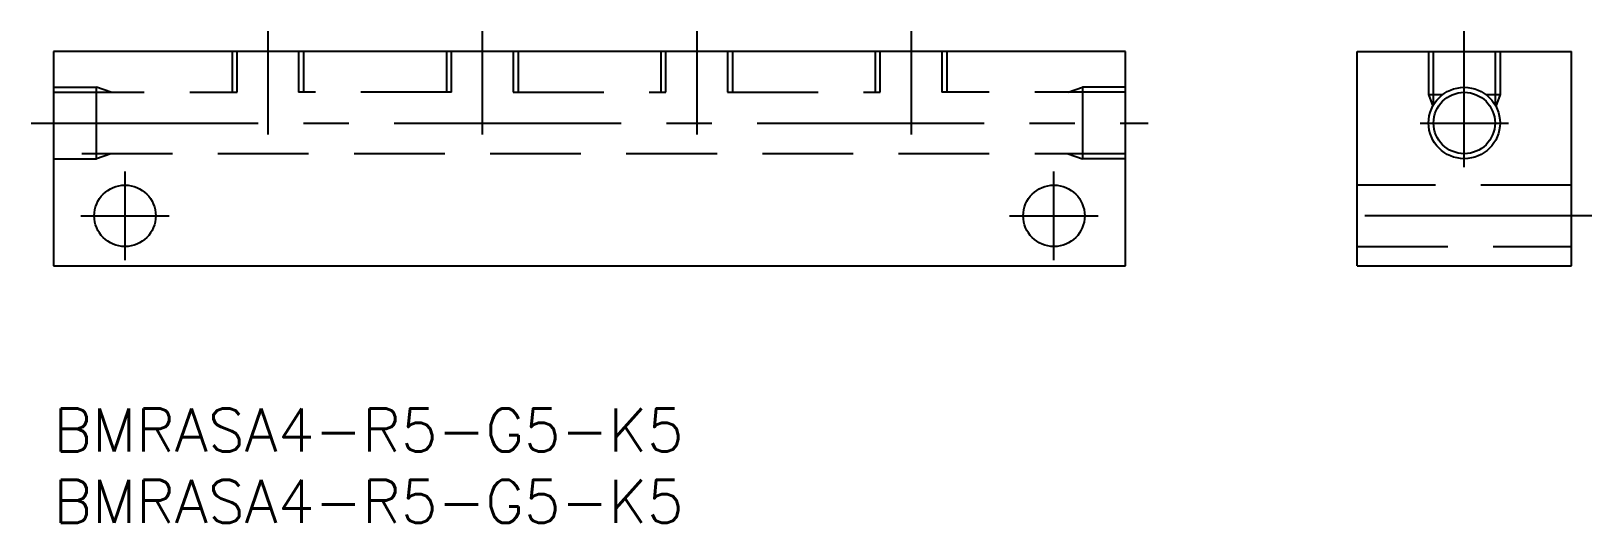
# Model space of a CAD drawing. Extents: x -2 to 108, y -8 to 26.
import ezdxf

# ---------------------------------------------------------------- set-up
doc = ezdxf.new("R2010")
doc.units = 0
doc.header["$LTSCALE"] = 0.5
doc.linetypes.add('CENTER', pattern=[50.8, 31.75, -6.35, 6.35, -6.35])
doc.linetypes.add('DASHED', pattern=[19.05, 12.7, -6.35])
for name, color, linetype in [('MSM_CENTER', 1, 'CENTER'), ('MSM_CONTINUOUS', 7, 'CONTINUOUS'), ('MSM_DASHED', 4, 'DASHED'), ('MSM_NARROW', 5, 'CONTINUOUS'), ('MSM_PART_NUMBER', 7, 'CONTINUOUS')]:
    doc.layers.add(name, color=color, linetype=linetype)
doc.styles.get("Standard").update_dxf_attribs({"font": 'txt.shx', "height": 2, "bigfont": 'bigfont.shx'})

# ---------------------------------------------------------------- blocks, each defined once
blk = doc.blocks.new('*U7')
at = {"layer": 'MSM_PART_NUMBER'}
blk.add_text('BMRASA4-R5-G5-K5', height=3, dxfattribs=at).set_placement((0, -3))
blk = doc.blocks.new('*U8')
at = {"layer": 'MSM_PART_NUMBER'}
blk.add_text('BMRASA4-R5-G5-K5', height=3, dxfattribs=at).set_placement((0, -8))

msp = doc.modelspace()

# ---------------------------------------------------------------- linework, layer by layer
at = {"layer": 'MSM_CENTER'}
for p, q in [((15, 26.43), (15, 19.2)), ((30, 26.43), (30, 19.2)), ((45, 26.43), (45, 19.2)), ((60, 26.43), (60, 19.2)), ((98.71, 16.9), (98.71, 26.43)), ((-1.56, 20), (76.59, 20)), ((95.62, 20), (101.81, 20)), ((5, 10.4), (5, 16.6)), ((70, 10.4), (70, 16.6)), ((1.9, 13.5), (8.1, 13.5)), ((66.9, 13.5), (73.1, 13.5)), ((107.63, 13.5), (89.69, 13.5))]:
    msp.add_line(p, q, dxfattribs=at)
at = {"layer": 'MSM_CONTINUOUS'}
for p, q in [((0, 25), (0, 10)), ((75, 25), (0, 25)), ((75, 10), (75, 25)), ((91.21, 10), (91.21, 25)), ((91.21, 25), (106.21, 25)), ((106.21, 10), (106.21, 25)), ((0, 10), (75, 10)), ((91.21, 10), (106.21, 10))]:
    msp.add_line(p, q, dxfattribs=at)
for centre in [(98.71, 20), (5, 13.5), (70, 13.5)]:
    msp.add_circle(centre, 2.15, dxfattribs=at)
at = {"layer": 'MSM_DASHED'}
for p, q in [((12.5, 25), (12.5, 22.15)), ((12.85, 22.15), (12.85, 25)), ((17.15, 25), (17.15, 22.15)), ((17.5, 25), (17.5, 22.15)), ((27.5, 25), (27.5, 22.15)), ((27.85, 22.15), (27.85, 25)), ((32.15, 25), (32.15, 22.15)), ((32.5, 25), (32.5, 22.15)), ((42.5, 25), (42.5, 22.15)), ((42.85, 22.15), (42.85, 25)), ((47.15, 25), (47.15, 22.15)), ((47.5, 25), (47.5, 22.15)), ((57.5, 25), (57.5, 22.15)), ((57.85, 22.15), (57.85, 25)), ((62.15, 25), (62.15, 22.15)), ((62.5, 25), (62.5, 22.15)), ((96.21, 25), (96.21, 22)), ((96.56, 21.28), (96.56, 25)), ((100.86, 25), (100.86, 21.28)), ((101.21, 25), (101.21, 22)), ((0, 22.5), (3, 22.5)), ((0, 22.15), (12.85, 22.15)), ((3, 17.5), (3, 22.5)), ((4, 22.15), (3, 22.5)), ((27.85, 22.15), (17.15, 22.15)), ((32.15, 22.15), (42.85, 22.15)), ((47.15, 22.15), (57.85, 22.15)), ((75, 22.15), (62.15, 22.15)), ((71, 22.15), (72, 22.5)), ((75, 22.5), (72, 22.5)), ((72, 22.5), (72, 17.5)), ((96.21, 22), (96.5, 21.17)), ((96.21, 22), (97.21, 22)), ((100.21, 22), (101.21, 22)), ((101.21, 22), (100.92, 21.17)), ((75, 17.85), (0, 17.85)), ((0, 17.5), (3, 17.5)), ((4, 17.85), (3, 17.5)), ((71, 17.85), (72, 17.5)), ((75, 17.5), (72, 17.5)), ((106.21, 15.65), (91.21, 15.65)), ((91.21, 11.35), (106.21, 11.35))]:
    msp.add_line(p, q, dxfattribs=at)
at = {"layer": 'MSM_NARROW'}
msp.add_circle((98.71, 20), 2.5, dxfattribs=at)

# ---------------------------------------------------------------- block references
at = {"layer": 'MSM_CONTINUOUS'}
for name in ['*U7', '*U8']:
    msp.add_blockref(name, (0, 0), dxfattribs=at)

doc.saveas('drawing.dxf')
